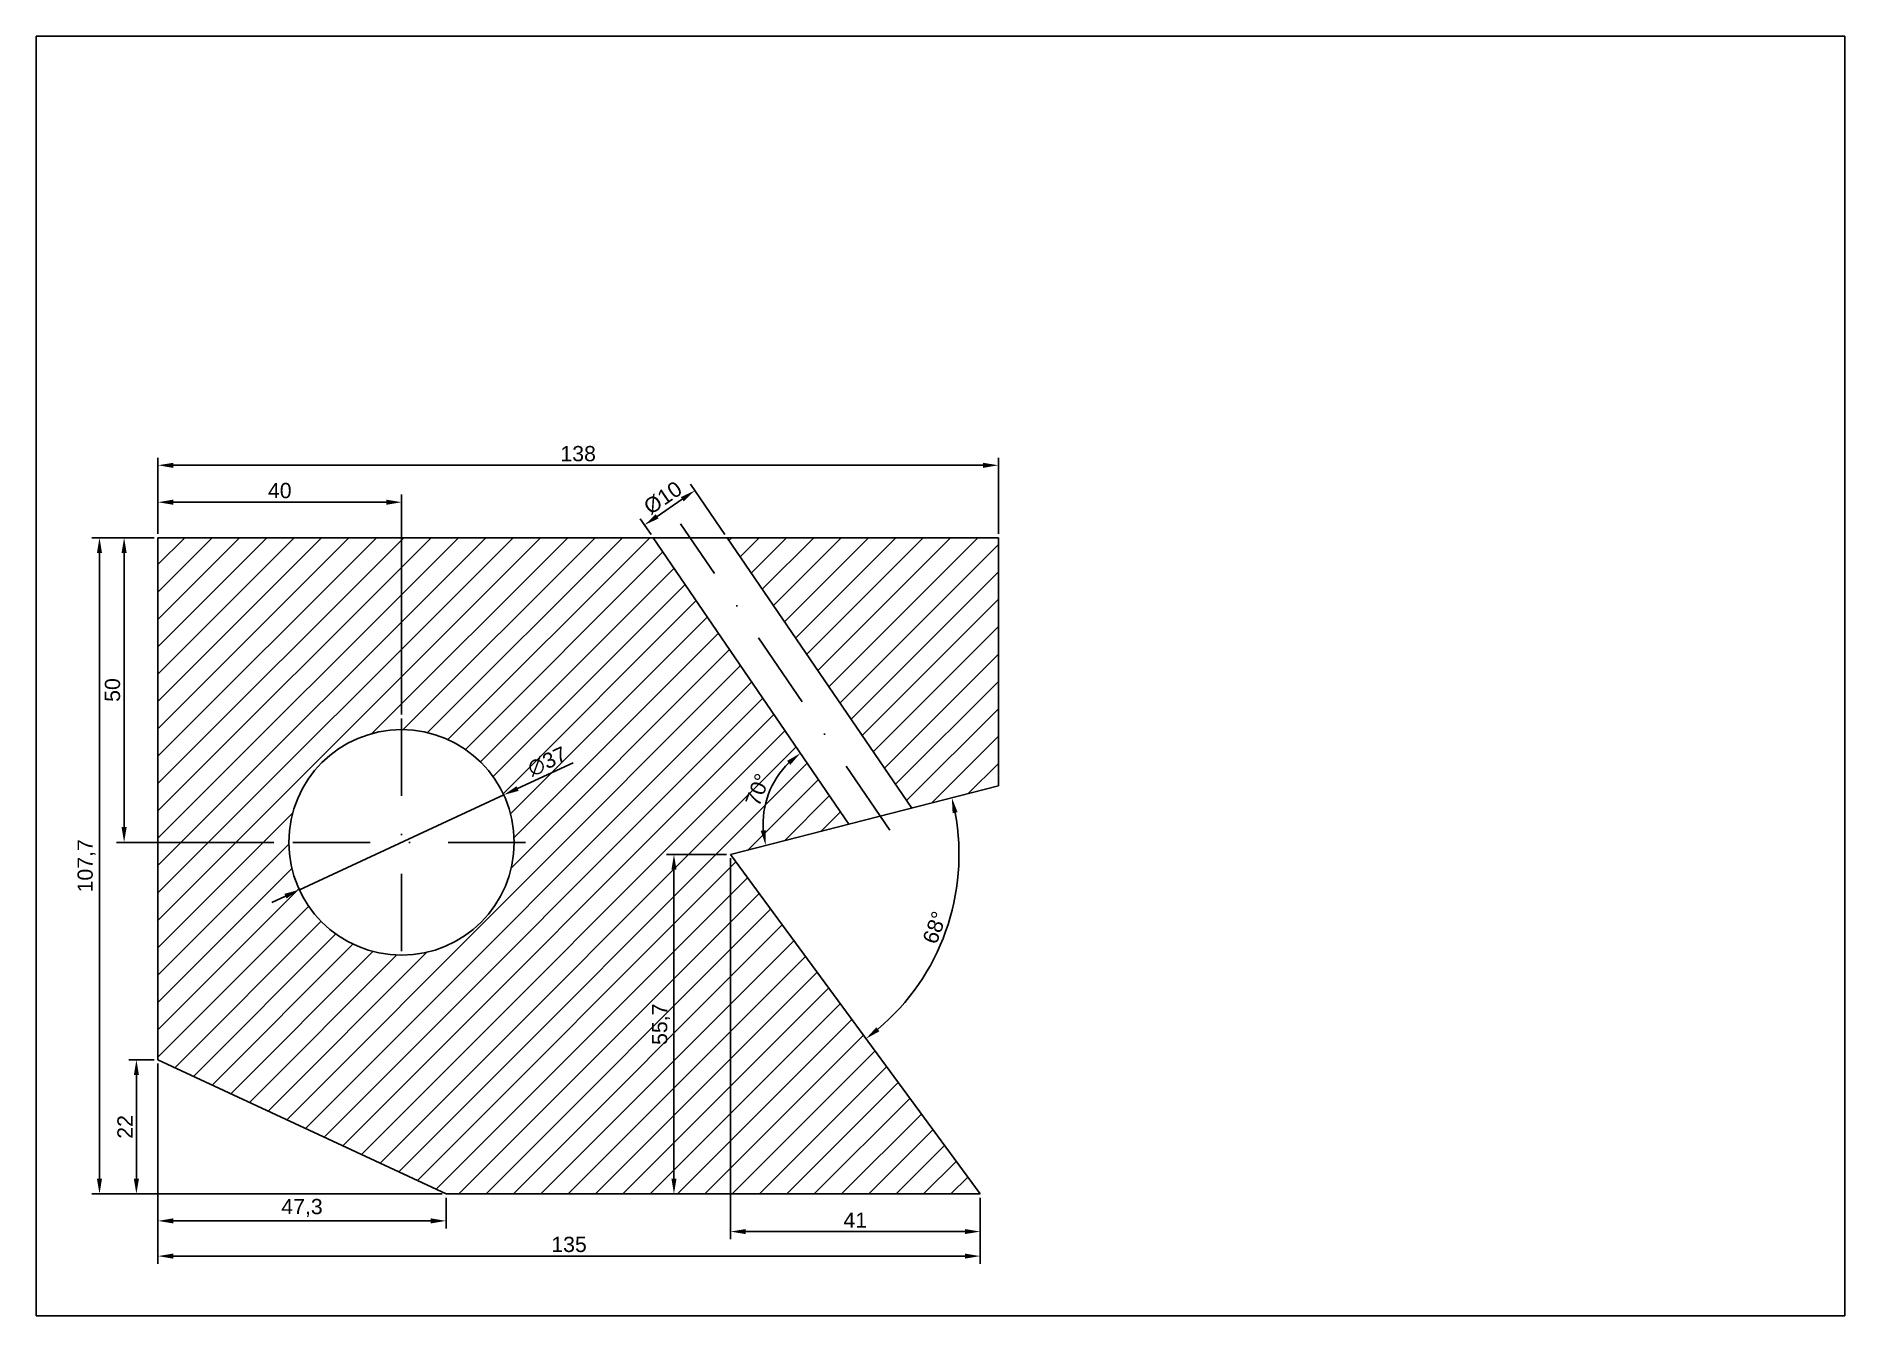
# Model space of a CAD drawing. Header units: millimetres. Extents: x 0 to 297, y 0 to 210.
import ezdxf

# ---------------------------------------------------------------- set-up
doc = ezdxf.new("R2010")
doc.units = ezdxf.units.MM
doc.linetypes.add('KRESKAKROPKA', pattern=[25.4, 12.7, -6.35, 0, -6.35])
for name, color, linetype in [('kontur', 7, 'Continuous'), ('kreskowanie', 6, 'Continuous'), ('osie', 3, 'KRESKAKROPKA'), ('wymiary', 1, 'Continuous')]:
    doc.layers.add(name, color=color, linetype=linetype)
doc.styles.get("Standard").update_dxf_attribs({"font": 'arial.ttf'})
doc.dimstyles.new('ISO-25', dxfattribs={"dimtxt": 2.5, "dimasz": 2.5, "dimexe": 1.25, "dimexo": 0.625, "dimtad": 1, "dimtxsty": 'Standard', "dimcen": 2.5, "dimadec": 0, "dimazin": 0, "dimtfac": 1, "dimtmove": 0, "dimatfit": 3, "dimfxl": 1, "dimarcsym": 0})

# ---------------------------------------------------------------- blocks, each defined once
blk = doc.blocks.new('*D16')
at = {"layer": 'Defpoints', "color": 0, "transparency": 16777216}
for p in [(76.78, 85.48), (43.22, 69.92)]:
    blk.add_point(p, dxfattribs=at)
at = {"layer": 'wymiary', "color": 0, "lineweight": -2, "transparency": 16777216}
for p, q in [((88.17, 90.76), (79.05, 86.53)), ((43.22, 69.92), (76.78, 85.48)), ((40.95, 68.87), (38.68, 67.82))]:
    blk.add_line(p, q, dxfattribs=at)
at = {"layer": 'wymiary', "color": 0, "transparency": 16777216}
for points in [[(78.88, 86.91), (79.23, 86.15), (76.78, 85.48)], [(40.77, 69.25), (41.12, 68.49), (43.22, 69.92)]]:
    blk.add_solid(points, dxfattribs=at)
at = {"layer": 'wymiary', "color": 0, "transparency": 16777216, "insert": (83.92, 90.96), "char_height": 2.5, "attachment_point": 5, "rotation": 24.8676}
blk.add_mtext('∅37', dxfattribs=at)
blk = doc.blocks.new('*D17')
at = {"layer": 'Defpoints', "color": 0, "transparency": 16777216}
for p in [(158, 139.58), (20, 127.7), (158, 127.7)]:
    blk.add_point(p, dxfattribs=at)
at = {"layer": 'wymiary', "color": 0, "lineweight": -2, "transparency": 16777216}
for p, q in [((20, 128.32), (20, 140.83)), ((158, 128.32), (158, 140.83)), ((22.5, 139.58), (155.5, 139.58))]:
    blk.add_line(p, q, dxfattribs=at)
at = {"layer": 'wymiary', "color": 0, "transparency": 16777216}
for points in [[(22.5, 139.99), (22.5, 139.16), (20, 139.58)], [(155.5, 139.99), (155.5, 139.16), (158, 139.58)]]:
    blk.add_solid(points, dxfattribs=at)
at = {"layer": 'wymiary', "color": 0, "transparency": 16777216, "insert": (89, 141.48), "char_height": 2.5, "attachment_point": 5}
blk.add_mtext('138', dxfattribs=at)
blk = doc.blocks.new('*D18')
at = {"layer": 'Defpoints', "color": 0, "transparency": 16777216}
for p in [(60, 133.52), (20, 127.7), (60, 98.05)]:
    blk.add_point(p, dxfattribs=at)
at = {"layer": 'wymiary', "color": 0, "lineweight": -2, "transparency": 16777216}
for p, q in [((20, 128.32), (20, 134.77)), ((60, 98.67), (60, 134.77)), ((22.5, 133.52), (57.5, 133.52))]:
    blk.add_line(p, q, dxfattribs=at)
at = {"layer": 'wymiary', "color": 0, "transparency": 16777216}
for points in [[(22.5, 133.94), (22.5, 133.1), (20, 133.52)], [(57.5, 133.94), (57.5, 133.1), (60, 133.52)]]:
    blk.add_solid(points, dxfattribs=at)
at = {"layer": 'wymiary', "color": 0, "transparency": 16777216, "insert": (40, 135.42), "char_height": 2.5, "attachment_point": 5}
blk.add_mtext('40', dxfattribs=at)
blk = doc.blocks.new('*D19')
at = {"layer": 'Defpoints', "color": 0, "transparency": 16777216}
for p in [(108.16, 135.43), (101.33, 127.7), (113.44, 127.7)]:
    blk.add_point(p, dxfattribs=at)
at = {"layer": 'wymiary', "color": 0, "lineweight": -2, "transparency": 16777216}
for p, q in [((101.97, 131.19), (106.1, 134.02)), ((113.09, 128.22), (107.45, 136.46)), ((100.98, 128.22), (99.2, 130.82))]:
    blk.add_line(p, q, dxfattribs=at)
at = {"layer": 'wymiary', "color": 0, "transparency": 16777216}
for points in [[(105.86, 134.36), (106.33, 133.67), (108.16, 135.43)], [(101.73, 131.54), (102.2, 130.85), (99.9, 129.78)]]:
    blk.add_solid(points, dxfattribs=at)
at = {"layer": 'wymiary', "color": 0, "transparency": 16777216, "insert": (102.92, 134.23), "char_height": 2.5, "attachment_point": 5, "rotation": 34.3563}
blk.add_mtext('%%c10', dxfattribs=at)
blk = doc.blocks.new('*D20')
at = {"layer": 'Defpoints', "color": 0, "transparency": 16777216}
for p in [(14.44, 127.7), (20, 127.7), (39.65, 77.7)]:
    blk.add_point(p, dxfattribs=at)
at = {"layer": 'wymiary', "color": 0, "lineweight": -2, "transparency": 16777216}
for p, q in [((19.38, 127.7), (13.19, 127.7)), ((14.44, 80.2), (14.44, 125.2)), ((39.03, 77.7), (13.19, 77.7))]:
    blk.add_line(p, q, dxfattribs=at)
at = {"layer": 'wymiary', "color": 0, "transparency": 16777216}
for points in [[(14.02, 125.2), (14.86, 125.2), (14.44, 127.7)], [(14.02, 80.2), (14.86, 80.2), (14.44, 77.7)]]:
    blk.add_solid(points, dxfattribs=at)
at = {"layer": 'wymiary', "color": 0, "transparency": 16777216, "insert": (12.54, 102.7), "char_height": 2.5, "attachment_point": 5, "rotation": 90}
blk.add_mtext('50', dxfattribs=at)
blk = doc.blocks.new('*D21')
at = {"layer": 'Defpoints', "color": 0, "transparency": 16777216}
for p in [(10.4, 127.7), (20, 127.7), (67.3, 20)]:
    blk.add_point(p, dxfattribs=at)
at = {"layer": 'wymiary', "color": 0, "lineweight": -2, "transparency": 16777216}
for p, q in [((19.38, 127.7), (9.15, 127.7)), ((10.4, 22.5), (10.4, 125.2)), ((66.68, 20), (9.15, 20))]:
    blk.add_line(p, q, dxfattribs=at)
at = {"layer": 'wymiary', "color": 0, "transparency": 16777216}
for points in [[(9.98, 125.2), (10.81, 125.2), (10.4, 127.7)], [(9.98, 22.5), (10.81, 22.5), (10.4, 20)]]:
    blk.add_solid(points, dxfattribs=at)
at = {"layer": 'wymiary', "color": 0, "transparency": 16777216, "insert": (8.27, 73.85), "char_height": 2.5, "attachment_point": 5, "rotation": 90}
blk.add_mtext('107,7', dxfattribs=at)
blk = doc.blocks.new('*D22')
at = {"layer": 'Defpoints', "color": 0, "transparency": 16777216}
for p in [(20, 42), (16.46, 20), (67.3, 20)]:
    blk.add_point(p, dxfattribs=at)
at = {"layer": 'wymiary', "color": 0, "lineweight": -2, "transparency": 16777216}
for p, q in [((19.38, 42), (15.21, 42)), ((16.46, 39.5), (16.46, 22.5)), ((66.68, 20), (15.21, 20))]:
    blk.add_line(p, q, dxfattribs=at)
at = {"layer": 'wymiary', "color": 0, "transparency": 16777216}
for points in [[(16.04, 39.5), (16.88, 39.5), (16.46, 42)], [(16.04, 22.5), (16.88, 22.5), (16.46, 20)]]:
    blk.add_solid(points, dxfattribs=at)
at = {"layer": 'wymiary', "color": 0, "transparency": 16777216, "insert": (14.58, 31), "char_height": 2.5, "attachment_point": 5, "rotation": 90}
blk.add_mtext('22', dxfattribs=at)
blk = doc.blocks.new('*D23')
at = {"layer": 'Defpoints', "color": 0, "transparency": 16777216}
for p in [(20, 42), (155, 20), (20, 9.8)]:
    blk.add_point(p, dxfattribs=at)
at = {"layer": 'wymiary', "color": 0, "lineweight": -2, "transparency": 16777216}
for p, q in [((20, 41.38), (20, 8.55)), ((155, 19.38), (155, 8.55)), ((152.5, 9.8), (22.5, 9.8))]:
    blk.add_line(p, q, dxfattribs=at)
at = {"layer": 'wymiary', "color": 0, "transparency": 16777216}
for points in [[(22.5, 10.21), (22.5, 9.38), (20, 9.8)], [(152.5, 10.21), (152.5, 9.38), (155, 9.8)]]:
    blk.add_solid(points, dxfattribs=at)
at = {"layer": 'wymiary', "color": 0, "transparency": 16777216, "insert": (87.5, 11.7), "char_height": 2.5, "attachment_point": 5}
blk.add_mtext('135', dxfattribs=at)
blk = doc.blocks.new('*D24')
at = {"layer": 'Defpoints', "color": 0, "transparency": 16777216}
for p in [(114, 75.7), (155, 20), (155, 13.82)]:
    blk.add_point(p, dxfattribs=at)
at = {"layer": 'wymiary', "color": 0, "lineweight": -2, "transparency": 16777216}
for p, q in [((114, 75.08), (114, 12.57)), ((116.5, 13.82), (152.5, 13.82))]:
    blk.add_line(p, q, dxfattribs=at)
at = {"layer": 'wymiary', "color": 0, "transparency": 16777216}
for points in [[(116.5, 14.24), (116.5, 13.41), (114, 13.82)], [(152.5, 14.24), (152.5, 13.41), (155, 13.82)]]:
    blk.add_solid(points, dxfattribs=at)
at = {"layer": 'wymiary', "color": 0, "transparency": 16777216, "insert": (134.5, 15.7), "char_height": 2.5, "attachment_point": 5}
blk.add_mtext('41', dxfattribs=at)
blk = doc.blocks.new('*D25')
at = {"layer": 'Defpoints', "color": 0, "transparency": 16777216}
for p in [(114, 75.7), (104.73, 20), (114, 20)]:
    blk.add_point(p, dxfattribs=at)
at = {"layer": 'wymiary', "color": 0, "lineweight": -2, "transparency": 16777216}
for p, q in [((113.38, 75.7), (103.48, 75.7)), ((104.73, 73.2), (104.73, 22.5))]:
    blk.add_line(p, q, dxfattribs=at)
at = {"layer": 'wymiary', "color": 0, "transparency": 16777216}
for points in [[(104.32, 73.2), (105.15, 73.2), (104.73, 75.7)], [(104.32, 22.5), (105.15, 22.5), (104.73, 20)]]:
    blk.add_solid(points, dxfattribs=at)
at = {"layer": 'wymiary', "color": 0, "transparency": 16777216, "insert": (102.61, 47.85), "char_height": 2.5, "attachment_point": 5, "rotation": 90}
blk.add_mtext('55,7', dxfattribs=at)
blk = doc.blocks.new('*D26')
at = {"layer": 'Defpoints', "color": 0, "transparency": 16777216}
for p in [(158, 86.96), (114, 75.7), (114, 75.7), (146.18, 56.38), (155, 20)]:
    blk.add_point(p, dxfattribs=at)
at = {"layer": 'wymiary', "color": 0, "lineweight": -2, "transparency": 16777216}
blk.add_arc((114, 75.7), 37.53, 310.1731, 10.5394, dxfattribs=at)
at = {"layer": 'wymiary', "color": 0, "transparency": 16777216}
for points in [[(150.49, 82.48), (151.31, 82.66), (150.36, 85.01)], [(138.47, 46.69), (137.96, 47.35), (136.25, 45.47)]]:
    blk.add_solid(points, dxfattribs=at)
at = {"layer": 'wymiary', "color": 0, "transparency": 16777216, "insert": (147.56, 63.72), "char_height": 2.5, "attachment_point": 5, "rotation": 70.3563}
blk.add_mtext('68°', dxfattribs=at)
blk = doc.blocks.new('*D27')
at = {"layer": 'Defpoints', "color": 0, "transparency": 16777216}
for p in [(101.33, 127.7), (121.54, 88.23), (158, 86.96), (133.47, 80.68), (114, 75.7)]:
    blk.add_point(p, dxfattribs=at)
at = {"layer": 'wymiary', "color": 0, "lineweight": -2, "transparency": 16777216}
blk.add_arc((133.47, 80.68), 14.11, 134.5179, 184.1946, dxfattribs=at)
at = {"layer": 'wymiary', "color": 0, "transparency": 16777216}
for points in [[(123.31, 91.07), (123.84, 90.43), (125.5, 92.34)], [(119.8, 79.72), (118.98, 79.58), (119.8, 77.18)]]:
    blk.add_solid(points, dxfattribs=at)
at = {"layer": 'wymiary', "color": 0, "transparency": 16777216, "insert": (118.48, 86.33), "char_height": 2.5, "attachment_point": 5, "rotation": 69.3563}
blk.add_mtext('70°', dxfattribs=at)
blk = doc.blocks.new('*D28')
at = {"layer": 'Defpoints', "color": 0, "transparency": 16777216}
for p in [(20, 20), (67.3, 20), (20, 15.58)]:
    blk.add_point(p, dxfattribs=at)
at = {"layer": 'wymiary', "color": 0, "lineweight": -2, "transparency": 16777216}
for p, q in [((67.3, 19.37), (67.3, 14.33)), ((64.8, 15.58), (22.5, 15.58))]:
    blk.add_line(p, q, dxfattribs=at)
at = {"layer": 'wymiary', "color": 0, "transparency": 16777216}
for points in [[(22.5, 15.99), (22.5, 15.16), (20, 15.58)], [(64.8, 15.99), (64.8, 15.16), (67.3, 15.58)]]:
    blk.add_solid(points, dxfattribs=at)
at = {"layer": 'wymiary', "color": 0, "transparency": 16777216, "insert": (43.65, 17.7), "char_height": 2.5, "attachment_point": 5}
blk.add_mtext('47,3', dxfattribs=at)

msp = doc.modelspace()

# ---------------------------------------------------------------- hatches: boundary and pattern name
at = {"layer": 'kreskowanie'}
h = msp.add_hatch(dxfattribs=at)
h.set_pattern_fill('ANSI31', color=256)
h.paths.add_polyline_path([(158, 127.7), (113.443, 127.7), (143.779, 83.322), (158, 86.961)])
h.paths.add_polyline_path([(101.329, 127.7), (20, 127.7), (20, 42), (67.3, 20), (155, 20), (114, 75.7), (133.47, 80.683)])
h.paths.add_polyline_path([(78.5, 77.7, -1), (41.5, 77.7, -1)], flags=16)
h.paths.add_polyline_path([(81.462, 86.943), (88.585, 90.244), (86.419, 94.918), (79.295, 91.617)], flags=24)
h.paths.add_polyline_path([(104.98, 43.833), (104.98, 51.881), (99.829, 51.881), (99.829, 43.833)], flags=24)
h.paths.add_polyline_path([(119.775, 82.389), (122.077, 88.501), (117.256, 90.317), (114.954, 84.205)], flags=24)

# ---------------------------------------------------------------- linework, layer by layer
msp.add_lwpolyline([(0, 0), (297, 0), (297, 210), (0, 210)], close=True)
at = {"layer": 'kontur'}
for p, q in [((20, 42), (20, 127.7)), ((20, 127.7), (158, 127.7)), ((158, 127.7), (158, 86.961)), ((114, 75.7), (158, 86.961)), ((114, 75.7), (155, 20)), ((67.3, 20), (20, 42)), ((67.3, 20), (155, 20))]:
    msp.add_line(p, q, dxfattribs=at)
at = {"layer": 'kontur', "extrusion": (0, 0, -1)}
for p, q in [((133.47, 80.683), (101.329, 127.7)), ((143.779, 83.322), (113.443, 127.7))]:
    msp.add_line(p, q, dxfattribs=at)
at = {"layer": 'kontur'}
msp.add_circle((60, 77.7), 18.5, dxfattribs=at)
at = {"layer": 'osie', "extrusion": (0, 0, -1)}
msp.add_line((140.186, 79.718), (105.824, 129.985), dxfattribs=at)
at = {"layer": 'osie'}
for p, q in [((60, 98.05), (60, 57.35)), ((80.35, 77.7), (39.65, 77.7))]:
    msp.add_line(p, q, dxfattribs=at)

# ---------------------------------------------------------------- dimensions: what is measured, and where the dimension line sits
at = {"layer": 'wymiary'}
for base, p1, p2, picture, middle in [((158, 139.578), (20, 127.7), (158, 127.7), '*D17', (89, 141.481)), ((60, 133.521), (20, 127.7), (60, 98.05), '*D18', (40, 135.422)), ((20, 9.796), (155, 20), (20, 42), '*D23', (87.5, 11.698))]:
    dim = msp.add_linear_dim(base=base, p1=p1, p2=p2, dimstyle='ISO-25', dxfattribs=at)
    dim.commit()
    dim.dimension.update_dxf_attribs({"geometry": picture, "text_midpoint": middle})
dim = msp.add_linear_dim(base=(108.16, 135.427), p1=(101.329, 127.7), p2=(113.443, 127.7), angle=214.35627, text='%%c<>', dimstyle='ISO-25', dxfattribs=at)
dim.commit()
dim.dimension.update_dxf_attribs({"geometry": '*D19', "text_midpoint": (102.92, 134.233)})
for base, p1, picture, middle in [((10.398, 127.7), (67.3, 20), '*D21', (8.27, 73.85)), ((14.439, 127.7), (39.65, 77.7), '*D20', (12.538, 102.7))]:
    dim = msp.add_linear_dim(base=base, p1=p1, p2=(20, 127.7), angle=90, dimstyle='ISO-25', dxfattribs=at)
    dim.commit()
    dim.dimension.update_dxf_attribs({"geometry": picture, "text_midpoint": middle})
for base, line1, line2, picture, middle in [((121.541, 88.227), ((114, 75.7), (158, 86.961)), ((133.47, 80.683), (101.329, 127.7)), '*D27', (118.482, 86.33)), ((146.181, 56.381), ((114, 75.7), (155, 20)), ((114, 75.7), (158, 86.961)), '*D26', (147.56, 63.721))]:
    dim = msp.add_angular_dim_2l(base=base, line1=line1, line2=line2, dimstyle='ISO-25', dxfattribs=at)
    dim.commit()
    dim.dimension.update_dxf_attribs({"geometry": picture, "text_midpoint": middle})
dim = msp.add_diameter_dim_2p(p1=(43.215, 69.92), p2=(76.785, 85.48), dimstyle='ISO-25', dxfattribs=at)
dim.commit()
dim.dimension.update_dxf_attribs({"geometry": '*D16', "text_midpoint": (84.747, 89.17)})
for base, p1, p2, override, picture, middle in [((104.735, 20), (114, 75.7), (114, 20), {"dimse2": 1}, '*D25', (102.613, 47.85)), ((16.46, 20), (20, 42), (67.3, 20), {"dimse2": 0}, '*D22', (14.58, 31))]:
    dim = msp.add_linear_dim(base=base, p1=p1, p2=p2, angle=90, dimstyle='ISO-25', override=override, dxfattribs=at)
    dim.commit()
    dim.dimension.update_dxf_attribs({"geometry": picture, "text_midpoint": middle})
for base, p1, p2, picture, middle in [((155, 13.823), (114, 75.7), (155, 20), '*D24', (134.5, 15.703)), ((20, 15.577), (67.3, 20), (20, 20), '*D28', (43.65, 17.704))]:
    dim = msp.add_linear_dim(base=base, p1=p1, p2=p2, dimstyle='ISO-25', override={"dimse2": 1}, dxfattribs=at)
    dim.commit()
    dim.dimension.update_dxf_attribs({"geometry": picture, "text_midpoint": middle})

doc.saveas('drawing.dxf')
